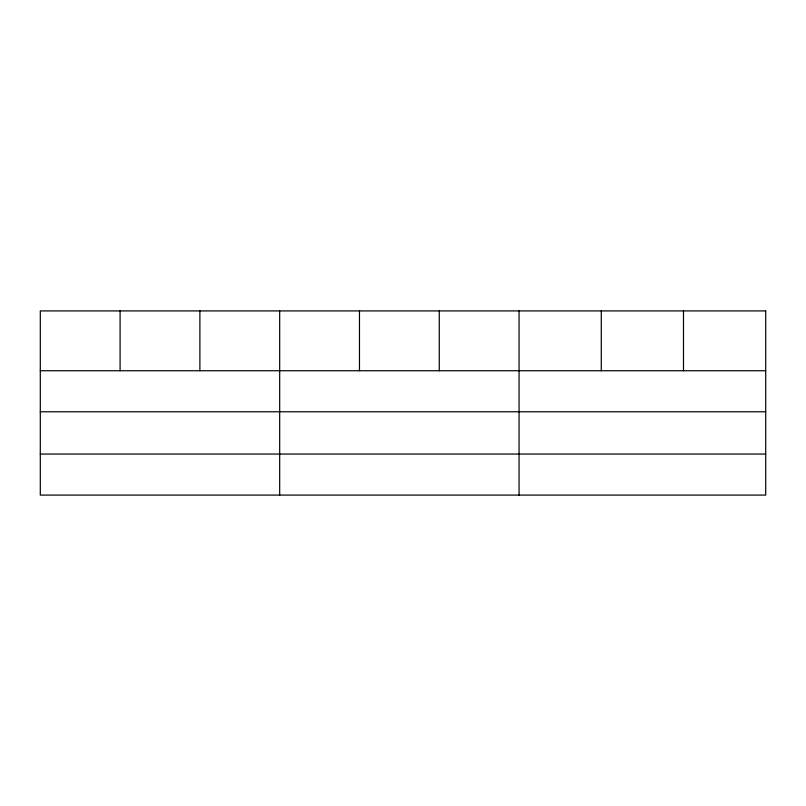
<?xml version="1.0" encoding="UTF-8"?>
<svg xmlns="http://www.w3.org/2000/svg" width="806" height="806" viewBox="0 0 806 806"><rect width="100%" height="100%" fill="white"/><g stroke="black" fill="none" stroke-linecap="round" stroke-linejoin="round"><path stroke-width="1.21" d="M40.3 370.74L765.7 370.74M40.3 411.775L765.7 411.775M40.3 454.05L765.7 454.05M683.488 310.915L683.488 370.74M601.276 310.915L601.276 370.74M519.064 310.915L519.064 495.086M439.27 310.915L439.27 370.74M359.476 310.915L359.476 370.74M279.682 310.915L279.682 495.086M199.888 310.915L199.888 370.74M120.094 310.915L120.094 370.74M765.7 310.915L40.3 310.915L40.3 495.086L765.7 495.086L765.7 310.915"/></g></svg>
